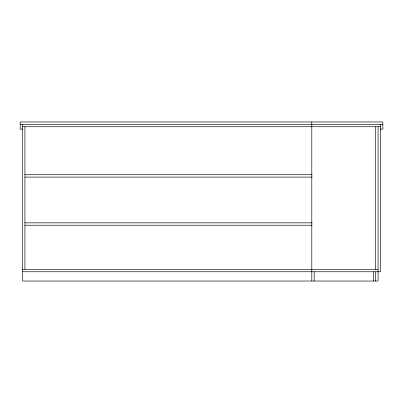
<?xml version="1.0" encoding="UTF-8"?>
<svg xmlns="http://www.w3.org/2000/svg" width="403" height="403" viewBox="0 0 403 403"><rect width="100%" height="100%" fill="white"/><g stroke="black" fill="none" stroke-linecap="round" stroke-linejoin="round"><path stroke-width="0.6" d="M20.15 124.346L382.85 124.346M22.538 126.733L380.462 126.733M22.669 129.121L20.15 129.121L20.15 121.963L382.85 121.963L382.85 129.121L380.331 129.121M24.921 174.721L312.199 174.721M24.921 177.108L312.199 177.108M24.921 222.844L312.199 222.844M24.921 225.232L312.199 225.232M22.538 269.375L378.079 269.375M22.538 271.758L380.462 271.758L380.462 124.346M378.079 126.733L378.079 281.037L22.538 281.037L22.538 124.346M375.692 126.733L375.692 269.375M375.692 271.758L375.692 281.037M373.304 271.758L373.304 281.037M314.179 271.758L314.179 281.037M311.796 121.963L311.796 281.037M24.921 126.733L24.921 269.375"/></g></svg>
